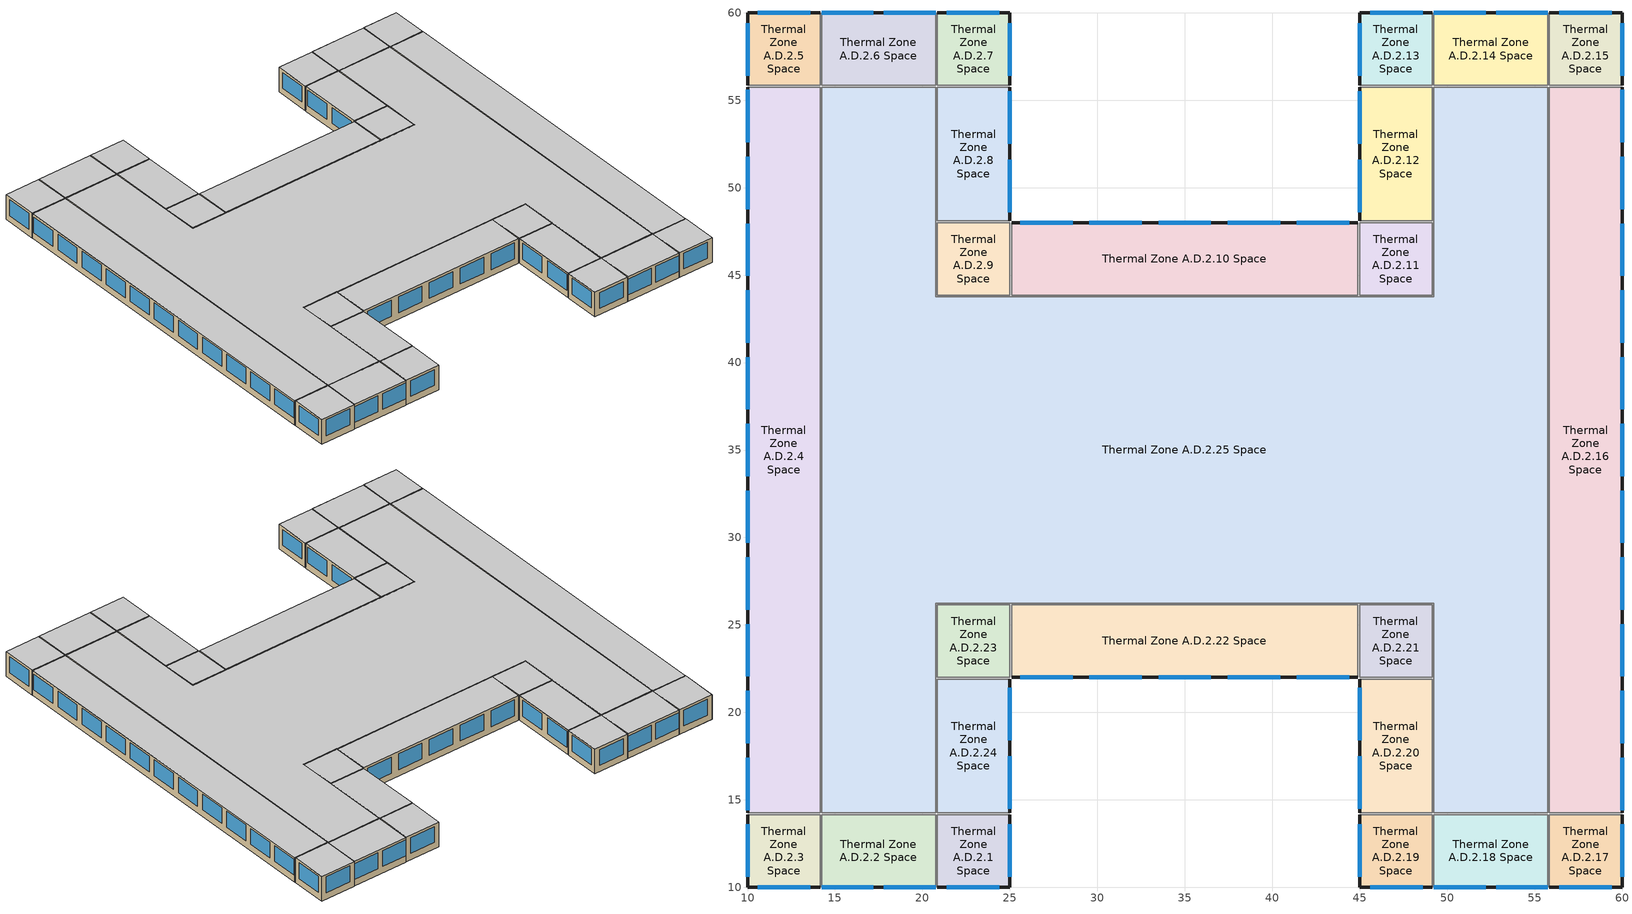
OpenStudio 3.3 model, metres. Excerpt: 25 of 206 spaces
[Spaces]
Thermal Zone A.D.2.19 Space
 floor to (FLOOR-Int_4"LWConcrete): 49.15,14.15 49.15,10 45,10 45,14.15 z12
 wall outside (Wall NonRes MetBldg CZ4 ASHRAE90.1-2016): 45,14.15 45,10 49.15,10 z12:15
 wall to Thermal Zone A.D.2.18 Space (Wall-Int_MtlStudGyp-4" / 100mm): 49.15,10 49.15,14.15 z12:15
 wall to Thermal Zone A.D.2.20 Space (Wall-Int_MtlStudGyp-4" / 100mm): 49.15,14.15 45,14.15 z12:15
 window (VertFen NonRes MetalFixed CZ4 ASHRAE90.1-2016): 45,13.6 45,10.6 / 45.6,10 48.6,10 z12.78:14.7
 ceiling to Ceiling Void Zone A.D.2.19 Space (Ceiling-Acoustic Tile (0.75")): 49.15,10 49.15,14.15 45,14.15 45,10 z15
Thermal Zone A.D.2.1 Space
 floor to (FLOOR-Int_4"LWConcrete): 25,14.15 25,10 20.85,10 20.85,14.15 z12
 wall outside (Wall NonRes MetBldg CZ4 ASHRAE90.1-2016): 20.85,10 25,10 25,14.15 z12:15
 wall to Thermal Zone A.D.2.24 Space (Wall-Int_MtlStudGyp-4" / 100mm): 25,14.15 20.85,14.15 z12:15
 wall to Thermal Zone A.D.2.2 Space (Wall-Int_MtlStudGyp-4" / 100mm): 20.85,14.15 20.85,10 z12:15
 window (VertFen NonRes MetalFixed CZ4 ASHRAE90.1-2016): 21.4,10 24.4,10 / 25,10.6 25,13.6 z12.78:14.7
 ceiling to Ceiling Void Zone A.D.2.1 Space (Ceiling-Acoustic Tile (0.75")): 25,10 25,14.15 20.85,14.15 20.85,10 z15
Thermal Zone A.D.2.20 Space
 floor to (FLOOR-Int_4"LWConcrete): 49.15,21.9 49.15,14.25 45,14.25 45,21.9 z12
 wall outside (Wall NonRes MetBldg CZ4 ASHRAE90.1-2016): 45,21.9 45,14.25 z12:15
 wall to Thermal Zone A.D.2.25 Space (Wall-Int_MtlStudGyp-4" / 100mm): 49.15,14.25 49.15,21.9 z12:15
 wall to Thermal Zone A.D.2.21 Space (Wall-Int_MtlStudGyp-4" / 100mm): 49.15,21.9 45,21.9 z12:15
 window (VertFen NonRes MetalFixed CZ4 ASHRAE90.1-2016): 45,21.4 45,18.4 / 45,17.5 45,14.5 z12.78:14.7
 ceiling to Ceiling Void Zone A.D.2.20 Space (Ceiling-Acoustic Tile (0.75")): 49.15,14.25 49.15,21.9 45,21.9 45,14.25 z15
Thermal Zone A.D.2.2 Space
 floor to (FLOOR-Int_4"LWConcrete): 20.75,14.15 20.75,10 14.25,10 14.25,14.15 z12
 wall outside (Wall NonRes MetBldg CZ4 ASHRAE90.1-2016): 14.25,10 20.75,10 z12:15
 wall to Thermal Zone A.D.2.25 Space (Wall-Int_MtlStudGyp-4" / 100mm): 20.75,14.15 14.25,14.15 z12:15
 wall to Thermal Zone A.D.2.3 Space (Wall-Int_MtlStudGyp-4" / 100mm): 14.25,14.15 14.25,10 z12:15
 window (VertFen NonRes MetalFixed CZ4 ASHRAE90.1-2016): 14.25,10 17.2,10 / 17.8,10 20.75,10 z12.78:14.7
 ceiling to Ceiling Void Zone A.D.2.2 Space (Ceiling-Acoustic Tile (0.75")): 20.75,10 20.75,14.15 14.25,14.15 14.25,10 z15
Thermal Zone A.D.2.24 Space
 floor to (FLOOR-Int_4"LWConcrete): 25,21.9 25,14.25 20.85,14.25 20.85,21.9 z12
 wall outside (Wall NonRes MetBldg CZ4 ASHRAE90.1-2016): 25,14.25 25,21.9 z12:15
 wall to Thermal Zone A.D.2.25 Space (Wall-Int_MtlStudGyp-4" / 100mm): 20.85,21.9 20.85,14.25 z12:15
 wall to Thermal Zone A.D.2.23 Space (Wall-Int_MtlStudGyp-4" / 100mm): 25,21.9 20.85,21.9 z12:15
 window (VertFen NonRes MetalFixed CZ4 ASHRAE90.1-2016): 25,14.5 25,17.5 / 25,18.4 25,21.4 z12.78:14.7
 ceiling to Ceiling Void Zone A.D.2.24 Space (Ceiling-Acoustic Tile (0.75")): 25,14.25 25,21.9 20.85,21.9 20.85,14.25 z15
Thermal Zone A.D.2.16 Space
 floor to (FLOOR-Int_4"LWConcrete): 60,55.75 60,14.25 55.85,14.25 55.85,55.75 z12
 wall outside (Wall NonRes MetBldg CZ4 ASHRAE90.1-2016): 60,14.25 60,55.75 z12:15
 wall to Thermal Zone A.D.2.25 Space (Wall-Int_MtlStudGyp-4" / 100mm): 55.85,55.75 55.85,14.25 z12:15
 wall to Thermal Zone A.D.2.15 Space (Wall-Int_MtlStudGyp-4" / 100mm): 60,55.75 55.85,55.75 z12:15
 wall to Thermal Zone A.D.2.17 Space (Wall-Int_MtlStudGyp-4" / 100mm): 55.85,14.25 60,14.25 z12:15
 window (VertFen NonRes MetalFixed CZ4 ASHRAE90.1-2016): 60,18.23 60,21.23 / 60,14.42 60,17.42 / 60,22.05 60,25.05 / 60,25.87 60,28.87 / 60,29.68 60,32.68 / 60,33.5 60,36.5 / 60,37.32 60,40.32 / 60,41.13 60,44.13 / 60,44.95 60,47.95 / 60,48.77 60,51.77 / 60,52.58 60,55.58 z12.78:14.7
 ceiling to Ceiling Void Zone A.D.2.16 Space (Ceiling-Acoustic Tile (0.75")): 60,14.25 60,55.75 55.85,55.75 55.85,14.25 z15
Thermal Zone A.D.2.4 Space
 floor to (FLOOR-Int_4"LWConcrete): 14.15,55.75 14.15,14.25 10,14.25 10,55.75 z12
 wall outside (Wall NonRes MetBldg CZ4 ASHRAE90.1-2016): 10,55.75 10,14.25 z12:15
 wall to Thermal Zone A.D.2.25 Space (Wall-Int_MtlStudGyp-4" / 100mm): 14.15,14.25 14.15,55.75 z12:15
 wall to Thermal Zone A.D.2.3 Space (Wall-Int_MtlStudGyp-4" / 100mm): 10,14.25 14.15,14.25 z12:15
 wall to Thermal Zone A.D.2.5 Space (Wall-Int_MtlStudGyp-4" / 100mm): 14.15,55.75 10,55.75 z12:15
 window (VertFen NonRes MetalFixed CZ4 ASHRAE90.1-2016): 10,40.32 10,37.32 / 10,55.58 10,52.58 / 10,51.77 10,48.77 / 10,47.95 10,44.95 / 10,44.13 10,41.13 / 10,36.5 10,33.5 / 10,32.68 10,29.68 / 10,28.87 10,25.87 / 10,25.05 10,22.05 / 10,21.23 10,18.23 / 10,17.42 10,14.42 z12.78:14.7
 ceiling to Ceiling Void Zone A.D.2.4 Space (Ceiling-Acoustic Tile (0.75")): 14.15,14.25 14.15,55.75 10,55.75 10,14.25 z15
Thermal Zone A.D.2.14 Space
 floor to (FLOOR-Int_4"LWConcrete): 55.75,60 55.75,55.85 49.25,55.85 49.25,60 z12
 wall outside (Wall NonRes MetBldg CZ4 ASHRAE90.1-2016): 55.75,60 49.25,60 z12:15
 wall to Thermal Zone A.D.2.25 Space (Wall-Int_MtlStudGyp-4" / 100mm): 49.25,55.85 55.75,55.85 z12:15
 wall to Thermal Zone A.D.2.13 Space (Wall-Int_MtlStudGyp-4" / 100mm): 49.25,60 49.25,55.85 z12:15
 wall to Thermal Zone A.D.2.15 Space (Wall-Int_MtlStudGyp-4" / 100mm): 55.75,55.85 55.75,60 z12:15
 window (VertFen NonRes MetalFixed CZ4 ASHRAE90.1-2016): 55.75,60 52.8,60 / 52.2,60 49.25,60 z12.78:14.7
 ceiling to Ceiling Void Zone A.D.2.14 Space (Ceiling-Acoustic Tile (0.75")): 55.75,55.85 55.75,60 49.25,60 49.25,55.85 z15
Thermal Zone A.D.2.13 Space
 floor to (FLOOR-Int_4"LWConcrete): 49.15,60 49.15,55.85 45,55.85 45,60 z12
 wall outside (Wall NonRes MetBldg CZ4 ASHRAE90.1-2016): 49.15,60 45,60 45,55.85 z12:15
 wall to Thermal Zone A.D.2.12 Space (Wall-Int_MtlStudGyp-4" / 100mm): 45,55.85 49.15,55.85 z12:15
 window (VertFen NonRes MetalFixed CZ4 ASHRAE90.1-2016): 48.6,60 45.6,60 / 45,59.4 45,56.4 z12.78:14.7
 ceiling to Ceiling Void Zone A.D.2.13 Space (Ceiling-Acoustic Tile (0.75")): 49.15,55.85 49.15,60 45,60 45,55.85 z15
Thermal Zone A.D.2.3 Space
 floor to (FLOOR-Int_4"LWConcrete): 14.15,14.15 14.15,10 10,10 10,14.15 z12
 wall outside (Wall NonRes MetBldg CZ4 ASHRAE90.1-2016): 10,14.15 10,10 14.15,10 z12:15
 window (VertFen NonRes MetalFixed CZ4 ASHRAE90.1-2016): 10.6,10 13.6,10 / 10,13.6 10,10.6 z12.78:14.7
 ceiling to Ceiling Void Zone A.D.2.3 Space (Ceiling-Acoustic Tile (0.75")): 10,10 14.15,10 14.15,14.15 10,14.15 z15
Thermal Zone A.D.2.5 Space
 floor to (FLOOR-Int_4"LWConcrete): 14.15,60 14.15,55.85 10,55.85 10,60 z12
 wall outside (Wall NonRes MetBldg CZ4 ASHRAE90.1-2016): 14.15,60 10,60 10,55.85 z12:15
 wall to Thermal Zone A.D.2.6 Space (Wall-Int_MtlStudGyp-4" / 100mm): 14.15,55.85 14.15,60 z12:15
 window (VertFen NonRes MetalFixed CZ4 ASHRAE90.1-2016): 13.6,60 10.6,60 / 10,59.4 10,56.4 z12.78:14.7
 ceiling to Ceiling Void Zone A.D.2.5 Space (Ceiling-Acoustic Tile (0.75")): 14.15,55.85 14.15,60 10,60 10,55.85 z15
Thermal Zone A.D.2.6 Space
 floor to (FLOOR-Int_4"LWConcrete): 20.75,60 20.75,55.85 14.25,55.85 14.25,60 z12
 wall outside (Wall NonRes MetBldg CZ4 ASHRAE90.1-2016): 20.75,60 14.25,60 z12:15
 wall to Thermal Zone A.D.2.25 Space (Wall-Int_MtlStudGyp-4" / 100mm): 14.25,55.85 20.75,55.85 z12:15
 wall to Thermal Zone A.D.2.7 Space (Wall-Int_MtlStudGyp-4" / 100mm): 20.75,55.85 20.75,60 z12:15
 window (VertFen NonRes MetalFixed CZ4 ASHRAE90.1-2016): 20.75,60 17.8,60 / 17.2,60 14.25,60 z12.78:14.7
 ceiling to Ceiling Void Zone A.D.2.6 Space (Ceiling-Acoustic Tile (0.75")): 20.75,55.85 20.75,60 14.25,60 14.25,55.85 z15
Thermal Zone A.D.2.9 Space
 floor to (FLOOR-Int_4"LWConcrete): 25,48 25,43.85 20.85,43.85 20.85,48 z12
 wall to Thermal Zone A.D.2.10 Space (Wall-Int_MtlStudGyp-4" / 100mm): 25,43.85 25,48 z12:15
 wall to Thermal Zone A.D.2.25 Space (Wall-Int_MtlStudGyp-4" / 100mm): 20.85,48 20.85,43.85 25,43.85 z12:15
 wall to Thermal Zone A.D.2.8 Space (Wall-Int_MtlStudGyp-4" / 100mm): 25,48 20.85,48 z12:15
 ceiling to Ceiling Void Zone A.D.2.9 Space (Ceiling-Acoustic Tile (0.75")): 25,43.85 25,48 20.85,48 20.85,43.85 z15
Thermal Zone A.D.2.7 Space
 floor to (FLOOR-Int_4"LWConcrete): 25,60 25,55.85 20.85,55.85 20.85,60 z12
 wall outside (Wall NonRes MetBldg CZ4 ASHRAE90.1-2016): 25,55.85 25,60 20.85,60 z12:15
 wall to Thermal Zone A.D.2.8 Space (Wall-Int_MtlStudGyp-4" / 100mm): 20.85,55.85 25,55.85 z12:15
 window (VertFen NonRes MetalFixed CZ4 ASHRAE90.1-2016): 25,56.4 25,59.4 / 24.4,60 21.4,60 z12.78:14.7
 ceiling to Ceiling Void Zone A.D.2.7 Space (Ceiling-Acoustic Tile (0.75")): 25,55.85 25,60 20.85,60 20.85,55.85 z15
Thermal Zone A.D.2.8 Space
 floor to (FLOOR-Int_4"LWConcrete): 25,55.75 25,48.1 20.85,48.1 20.85,55.75 z12
 wall outside (Wall NonRes MetBldg CZ4 ASHRAE90.1-2016): 25,48.1 25,55.75 z12:15
 wall to Thermal Zone A.D.2.25 Space (Wall-Int_MtlStudGyp-4" / 100mm): 20.85,55.75 20.85,48.1 z12:15
 window (VertFen NonRes MetalFixed CZ4 ASHRAE90.1-2016): 25,48.6 25,51.6 / 25,52.5 25,55.5 z12.78:14.7
 ceiling to Ceiling Void Zone A.D.2.8 Space (Ceiling-Acoustic Tile (0.75")): 25,48.1 25,55.75 20.85,55.75 20.85,48.1 z15
Thermal Zone A.D.2.10 Space
 floor to (FLOOR-Int_4"LWConcrete): 44.9,48 44.9,43.85 25.1,43.85 25.1,48 z12
 wall outside (Wall NonRes MetBldg CZ4 ASHRAE90.1-2016): 44.9,48 25.1,48 z12:15
 wall to Thermal Zone A.D.2.25 Space (Wall-Int_MtlStudGyp-4" / 100mm): 25.1,43.85 44.9,43.85 z12:15
 wall to Thermal Zone A.D.2.11 Space (Wall-Int_MtlStudGyp-4" / 100mm): 44.9,43.85 44.9,48 z12:15
 window (VertFen NonRes MetalFixed CZ4 ASHRAE90.1-2016): 44.4,48 41.4,48 / 40.45,48 37.45,48 / 36.5,48 33.5,48 / 32.55,48 29.55,48 / 28.6,48 25.6,48 z12.78:14.7
 ceiling to Ceiling Void Zone A.D.2.10 Space (Ceiling-Acoustic Tile (0.75")): 44.9,43.85 44.9,48 25.1,48 25.1,43.85 z15
Thermal Zone A.D.2.11 Space
 floor to (FLOOR-Int_4"LWConcrete): 49.15,48 49.15,43.85 45,43.85 45,48 z12
 wall to Thermal Zone A.D.2.25 Space (Wall-Int_MtlStudGyp-4" / 100mm): 45,43.85 49.15,43.85 49.15,48 z12:15
 wall to Thermal Zone A.D.2.12 Space (Wall-Int_MtlStudGyp-4" / 100mm): 49.15,48 45,48 z12:15
 ceiling to Ceiling Void Zone A.D.2.11 Space (Ceiling-Acoustic Tile (0.75")): 49.15,43.85 49.15,48 45,48 45,43.85 z15
Thermal Zone A.D.2.12 Space
 floor to (FLOOR-Int_4"LWConcrete): 49.15,55.75 49.15,48.1 45,48.1 45,55.75 z12
 wall outside (Wall NonRes MetBldg CZ4 ASHRAE90.1-2016): 45,55.75 45,48.1 z12:15
 wall to Thermal Zone A.D.2.25 Space (Wall-Int_MtlStudGyp-4" / 100mm): 49.15,48.1 49.15,55.75 z12:15
 window (VertFen NonRes MetalFixed CZ4 ASHRAE90.1-2016): 45,55.5 45,52.5 / 45,51.6 45,48.6 z12.78:14.7
 ceiling to Ceiling Void Zone A.D.2.12 Space (Ceiling-Acoustic Tile (0.75")): 49.15,48.1 49.15,55.75 45,55.75 45,48.1 z15
Thermal Zone A.D.2.18 Space
 floor to (FLOOR-Int_4"LWConcrete): 55.75,14.15 55.75,10 49.25,10 49.25,14.15 z12
 wall outside (Wall NonRes MetBldg CZ4 ASHRAE90.1-2016): 49.25,10 55.75,10 z12:15
 wall to Thermal Zone A.D.2.25 Space (Wall-Int_MtlStudGyp-4" / 100mm): 55.75,14.15 49.25,14.15 z12:15
 wall to Thermal Zone A.D.2.17 Space (Wall-Int_MtlStudGyp-4" / 100mm): 55.75,10 55.75,14.15 z12:15
 window (VertFen NonRes MetalFixed CZ4 ASHRAE90.1-2016): 49.25,10 52.2,10 / 52.8,10 55.75,10 z12.78:14.7
 ceiling to Ceiling Void Zone A.D.2.18 Space (Ceiling-Acoustic Tile (0.75")): 55.75,10 55.75,14.15 49.25,14.15 49.25,10 z15
Thermal Zone A.D.2.15 Space
 floor to (FLOOR-Int_4"LWConcrete): 60,60 60,55.85 55.85,55.85 55.85,60 z12
 wall outside (Wall NonRes MetBldg CZ4 ASHRAE90.1-2016): 60,55.85 60,60 55.85,60 z12:15
 window (VertFen NonRes MetalFixed CZ4 ASHRAE90.1-2016): 60,56.4 60,59.4 / 59.4,60 56.4,60 z12.78:14.7
 ceiling to Ceiling Void Zone A.D.2.15 Space (Ceiling-Acoustic Tile (0.75")): 60,55.85 60,60 55.85,60 55.85,55.85 z15
Thermal Zone A.D.2.17 Space
 floor to (FLOOR-Int_4"LWConcrete): 60,14.15 60,10 55.85,10 55.85,14.15 z12
 wall outside (Wall NonRes MetBldg CZ4 ASHRAE90.1-2016): 55.85,10 60,10 60,14.15 z12:15
 window (VertFen NonRes MetalFixed CZ4 ASHRAE90.1-2016): 56.4,10 59.4,10 / 60,10.6 60,13.6 z12.78:14.7
 ceiling to Ceiling Void Zone A.D.2.17 Space (Ceiling-Acoustic Tile (0.75")): 60,10 60,14.15 55.85,14.15 55.85,10 z15
Thermal Zone A.D.2.21 Space
 floor to (FLOOR-Int_4"LWConcrete): 49.15,26.15 49.15,22 45,22 45,26.15 z12
 wall to Thermal Zone A.D.2.25 Space (Wall-Int_MtlStudGyp-4" / 100mm): 49.15,22 49.15,26.15 45,26.15 z12:15
 wall to Thermal Zone A.D.2.22 Space (Wall-Int_MtlStudGyp-4" / 100mm): 45,26.15 45,22 z12:15
 ceiling to Ceiling Void Zone A.D.2.21 Space (Ceiling-Acoustic Tile (0.75")): 49.15,22 49.15,26.15 45,26.15 45,22 z15
Thermal Zone A.D.2.22 Space
 floor to (FLOOR-Int_4"LWConcrete): 44.9,26.15 44.9,22 25.1,22 25.1,26.15 z12
 wall outside (Wall NonRes MetBldg CZ4 ASHRAE90.1-2016): 25.1,22 44.9,22 z12:15
 wall to Thermal Zone A.D.2.25 Space (Wall-Int_MtlStudGyp-4" / 100mm): 44.9,26.15 25.1,26.15 z12:15
 wall to Thermal Zone A.D.2.23 Space (Wall-Int_MtlStudGyp-4" / 100mm): 25.1,26.15 25.1,22 z12:15
 window (VertFen NonRes MetalFixed CZ4 ASHRAE90.1-2016): 25.6,22 28.6,22 / 29.55,22 32.55,22 / 33.5,22 36.5,22 / 37.45,22 40.45,22 / 41.4,22 44.4,22 z12.78:14.7
 ceiling to Ceiling Void Zone A.D.2.22 Space (Ceiling-Acoustic Tile (0.75")): 44.9,22 44.9,26.15 25.1,26.15 25.1,22 z15
Thermal Zone A.D.2.23 Space
 floor to (FLOOR-Int_4"LWConcrete): 25,26.15 25,22 20.85,22 20.85,26.15 z12
 wall to Thermal Zone A.D.2.25 Space (Wall-Int_MtlStudGyp-4" / 100mm): 25,26.15 20.85,26.15 20.85,22 z12:15
 ceiling to Ceiling Void Zone A.D.2.23 Space (Ceiling-Acoustic Tile (0.75")): 25,22 25,26.15 20.85,26.15 20.85,22 z15
Thermal Zone A.D.2.25 Space
 floor to (FLOOR-Int_4"LWConcrete): 55.75,55.75 55.75,14.25 49.25,14.25 49.25,26.25 20.75,26.25 20.75,14.25 14.25,14.25 14.25,55.75 20.75,55.75 20.75,43.75 49.25,43.75 49.25,55.75 z12
 wall adiabatic (Wall-Int_MtlStudGyp-4" / 100mm): 45,43.75 44.9,43.75 / 25.1,43.75 25,43.75 / 20.85,43.75 20.75,43.75 20.75,48.1 / 49.25,48.1 49.25,48 / 49.25,43.85 49.25,43.75 49.15,43.75 / 25,26.25 25.1,26.25 / 44.9,26.25 45,26.25 / 49.15,26.25 49.25,26.25 49.25,21.9 / 20.75,21.9 20.75,22 / 20.75,26.15 20.75,26.25 20.85,26.25 z12:15
 ceiling to Ceiling Void Zone A.D.2.25 Space (Ceiling-Acoustic Tile (0.75")): 55.75,14.25 55.75,55.75 49.25,55.75 49.25,43.75 20.75,43.75 20.75,55.75 14.25,55.75 14.25,14.25 20.75,14.25 20.75,26.25 49.25,26.25 49.25,14.25 z15
[Building]
Building (A): North Axis {deg}=0
[Site]
Site 1
[ClimateZones]
Climate Zone Institution Name 1=ASHRAE; Climate Zone Document Name 1=ANSI/ASHRAE Standard 169; Climate Zone Document Year 1=2006; Climate Zone Institution Name 2=CEC; Climate Zone Document Name 2=California Climate Zone Descriptions; Climate Zone Document Year 2=1995
[Construction]
Ceiling-Acoustic Tile (0.75"): INT-FINISH_AcousticTile [.75 in][1.905 cm]
VertFen NonRes MetalFixed CZ4 ASHRAE90.1-2016: Glazing NonRes MetalFixed CZ4 ASHRAE90.1-2016 [.236 in][.6 cm]
Wall NonRes MetBldg CZ4 ASHRAE90.1-2016: F08 Metal surface [.059 in][.15 cm], COMNET-Framing/Insulation-Wall Metal Framing w/ R-0 [3 in][7.62 cm], Continuous insulation R-15.8 [.95 in][2.413 cm], Gypsum or plaster board [.5 in][1.27 cm]
Wall-Int_MtlStudGyp-4" / 100mm: INT-FINISH_GypsumBoard [.5 in][1.27 cm], FRAME-INSUL_MetalStudsBattInsulation [3 in][7.62 cm], INT-FINISH_GypsumBoard [.5 in][1.27 cm]
FLOOR-Int_4"LWConcrete: CONCRT_Concrete_LW [4 in][10.16 cm]
[Material]
Name | Roughness | Thickness {m} | Conductivity {W/m-K} | Density {kg/m3} | Specific Heat {J/kg-K} | Thermal Absorptance | Solar Absorptance | Visible Absorptance
INT-FINISH_AcousticTile [.75 in][1.905 cm] | Smooth | 0.01905 | 0.06 | 368.424 | 585.76 | 0.9 | 0.7 | 0.7
F08 Metal surface [.059 in][.15 cm] | Smooth | 0.0014986 | 45.2803 | 7824.05 | 502.08 | 0.9 | 0.7 | 0.7
Gypsum or plaster board [.5 in][1.27 cm] | MediumSmooth | 0.0127 | 0.579796 | 799.961 | 1087.84 | 0.9 | 0.7 | 0.7
INT-FINISH_GypsumBoard [.5 in][1.27 cm] | MediumSmooth | 0.0127 | 0.155736 | 799.962 | 836.8 | 0.9 | 0.7 | 0.7
FRAME-INSUL_MetalStudsBattInsulation [3 in][7.62 cm] | MediumSmooth | 0.0762 | 0.0966327 | 600.051 | 920.48 | 0.5 | 0.3 | 0.3
CONCRT_Concrete_LW [4 in][10.16 cm] | Rough | 0.1016 | 0.529316 | 1280.03 | 836.8 | 0.8 | 0.65 | 0.65
[Material:NoMass] Roughness=MediumRough; Thermal Absorptance=0.9; Solar Absorptance=0.7; Visible Absorptance=0.7
Name | Thermal Resistance {m2-K/W}
COMNET-Framing/Insulation-Wall Metal Framing w/ R-0 [3 in][7.62 cm] | 0.107427
Continuous insulation R-15.8 [.95 in][2.413 cm] | 2.64341
[WindowMaterial:SimpleGlazingSystem]
Glazing NonRes MetalFixed CZ4 ASHRAE90.1-2016 [.236 in][.6 cm]: U-Factor {W/m2-K}=2.15774; Solar Heat Gain Coefficient=0.36; Visible Transmittance=0.396
[ThermalZone] Multiplier=1; Ceiling Height {m}=3; Use Ideal Air Loads=No
Name | Volume {m3} | Thermostat
Thermal Zone A.D.2.19 | 51.6476 | Bldg-Office Dual setpoint 2
Thermal Zone A.D.2.1 | 51.6476 | Bldg-Office Dual setpoint 3
Thermal Zone A.D.2.20 | 95.1943 | Bldg-Office Dual setpoint 5
Thermal Zone A.D.2.2 | 80.8894 | Bldg-Office Dual setpoint 8
Thermal Zone A.D.2.24 | 95.1942 | Bldg-Office Dual setpoint 9
Thermal Zone A.D.2.16 | 516.556 | Bldg-Office Dual setpoint 11
Thermal Zone A.D.2.4 | 516.556 | Bldg-Office Dual setpoint 13
Thermal Zone A.D.2.14 | 80.8895 | Bldg-Office Dual setpoint 34
Thermal Zone A.D.2.13 | 51.6476 | Bldg-Office Dual setpoint 36
Thermal Zone A.D.2.3 | 51.6476 | Bldg-Office Dual setpoint 44
Thermal Zone A.D.2.5 | 51.64758 | Bldg-Office Dual setpoint 46
Thermal Zone A.D.2.6 | 80.8895 | Bldg-Office Dual setpoint 47
Thermal Zone A.D.2.9 | 51.64758 | Bldg-Office Dual setpoint 48
Thermal Zone A.D.2.7 | 51.6476 | Bldg-Office Dual setpoint 49
Thermal Zone A.D.2.8 | 95.1942 | Bldg-Office Dual setpoint 50
Thermal Zone A.D.2.10 | 246.423 | Bldg-Office Dual setpoint 51
Thermal Zone A.D.2.11 | 51.64758 | Bldg-Office Dual setpoint 52
Thermal Zone A.D.2.12 | 95.1943 | Bldg-Office Dual setpoint 53
Thermal Zone A.D.2.18 | 80.8894 | Bldg-Office Dual setpoint 54
Thermal Zone A.D.2.15 | 51.6476 | Bldg-Office Dual setpoint 55
Thermal Zone A.D.2.17 | 51.6476 | Bldg-Office Dual setpoint 56
Thermal Zone A.D.2.21 | 51.6476 | Bldg-Office Dual setpoint 57
Thermal Zone A.D.2.22 | 246.423 | Bldg-Office Dual setpoint 58
Thermal Zone A.D.2.23 | 51.6476 | Bldg-Office Dual setpoint 60
Thermal Zone A.D.2.25 | 3114.24 | Bldg-Office Dual setpoint 62
[Space] Space Type=Zone Group (Office)-2; Part of Total Floor Area=Yes
Name | Thermal Zone | Design Specification Outdoor Air Object
Thermal Zone A.D.2.19 Space | Thermal Zone A.D.2.19 | Office Buildings-Office space ASHRAE62.1-2016 43
Thermal Zone A.D.2.1 Space | Thermal Zone A.D.2.1 | Office Buildings-Office space ASHRAE62.1-2016 25
Thermal Zone A.D.2.20 Space | Thermal Zone A.D.2.20 | Office Buildings-Office space ASHRAE62.1-2016 44
Thermal Zone A.D.2.2 Space | Thermal Zone A.D.2.2 | Office Buildings-Office space ASHRAE62.1-2016 26
Thermal Zone A.D.2.24 Space | Thermal Zone A.D.2.24 | Office Buildings-Office space ASHRAE62.1-2016 48
Thermal Zone A.D.2.16 Space | Thermal Zone A.D.2.16 | Office Buildings-Office space ASHRAE62.1-2016 40
Thermal Zone A.D.2.4 Space | Thermal Zone A.D.2.4 | Office Buildings-Office space ASHRAE62.1-2016 28
Thermal Zone A.D.2.14 Space | Thermal Zone A.D.2.14 | Office Buildings-Office space ASHRAE62.1-2016 38
Thermal Zone A.D.2.13 Space | Thermal Zone A.D.2.13 | Office Buildings-Office space ASHRAE62.1-2016 37
Thermal Zone A.D.2.3 Space | Thermal Zone A.D.2.3 | Office Buildings-Office space ASHRAE62.1-2016 27
Thermal Zone A.D.2.5 Space | Thermal Zone A.D.2.5 | Office Buildings-Office space ASHRAE62.1-2016 29
Thermal Zone A.D.2.6 Space | Thermal Zone A.D.2.6 | Office Buildings-Office space ASHRAE62.1-2016 30
Thermal Zone A.D.2.9 Space | Thermal Zone A.D.2.9 | Office Buildings-Office space ASHRAE62.1-2016 33
Thermal Zone A.D.2.7 Space | Thermal Zone A.D.2.7 | Office Buildings-Office space ASHRAE62.1-2016 31
Thermal Zone A.D.2.8 Space | Thermal Zone A.D.2.8 | Office Buildings-Office space ASHRAE62.1-2016 32
Thermal Zone A.D.2.10 Space | Thermal Zone A.D.2.10 | Office Buildings-Office space ASHRAE62.1-2016 34
Thermal Zone A.D.2.11 Space | Thermal Zone A.D.2.11 | Office Buildings-Office space ASHRAE62.1-2016 35
Thermal Zone A.D.2.12 Space | Thermal Zone A.D.2.12 | Office Buildings-Office space ASHRAE62.1-2016 36
Thermal Zone A.D.2.18 Space | Thermal Zone A.D.2.18 | Office Buildings-Office space ASHRAE62.1-2016 42
Thermal Zone A.D.2.15 Space | Thermal Zone A.D.2.15 | Office Buildings-Office space ASHRAE62.1-2016 39
Thermal Zone A.D.2.17 Space | Thermal Zone A.D.2.17 | Office Buildings-Office space ASHRAE62.1-2016 41
Thermal Zone A.D.2.21 Space | Thermal Zone A.D.2.21 | Office Buildings-Office space ASHRAE62.1-2016 45
Thermal Zone A.D.2.22 Space | Thermal Zone A.D.2.22 | Office Buildings-Office space ASHRAE62.1-2016 46
Thermal Zone A.D.2.23 Space | Thermal Zone A.D.2.23 | Office Buildings-Office space ASHRAE62.1-2016 47
Thermal Zone A.D.2.25 Space | Thermal Zone A.D.2.25 | Office Buildings-Office space ASHRAE62.1-2016 49
[ThermostatSetpoint:DualSetpoint] Heating Setpoint Temperature Schedule=COMNET C-5 Office-HtgSetPt Sched; Cooling Setpoint Temperature Schedule=COMNET C-5 Office-ClgSetPt Sched; Temperature Difference Between Cutout And Setpoint {deltaC}=0
Bldg-Office Dual setpoint 2; Bldg-Office Dual setpoint 3; Bldg-Office Dual setpoint 5; Bldg-Office Dual setpoint 8; Bldg-Office Dual setpoint 9; Bldg-Office Dual setpoint 11; Bldg-Office Dual setpoint 13; Bldg-Office Dual setpoint 34; Bldg-Office Dual setpoint 36; Bldg-Office Dual setpoint 44; Bldg-Office Dual setpoint 46; Bldg-Office Dual setpoint 47; Bldg-Office Dual setpoint 48; Bldg-Office Dual setpoint 49; Bldg-Office Dual setpoint 50; Bldg-Office Dual setpoint 51; Bldg-Office Dual setpoint 52; Bldg-Office Dual setpoint 53; Bldg-Office Dual setpoint 54; Bldg-Office Dual setpoint 55; Bldg-Office Dual setpoint 56; Bldg-Office Dual setpoint 57; Bldg-Office Dual setpoint 58; Bldg-Office Dual setpoint 60; Bldg-Office Dual setpoint 62
[Lights:Definition]
Zone Group (Office)-2|Bldg-Office Lights ASHRAE90.1-2016 Definition: Design Level Calculation Method=Watts/Area; Watts per Space Floor Area {W/m2}=10.7639; Fraction Radiant=0; Fraction Visible=0; Return Air Fraction=0; Return Air Fraction Calculated from Plenum Temperature=No; Return Air Fraction Function of Plenum Temperature Coefficient 1=0; Return Air Fraction Function of Plenum Temperature Coefficient 2 {1/K}=0
[Lights]
Zone Group (Office)-2|Bldg-Office Lights ASHRAE90.1-2016: Lights Definition=Zone Group (Office)-2|Bldg-Office Lights ASHRAE90.1-2016 Definition; Space or SpaceType=Zone Group (Office)-2; Schedule=COMNET C-5 Office-Lights Sched; Fraction Replaceable=0
[SpaceType]
Zone Group (Office)-2
[People:Definition]
Zone Group (Office)-2|Bldg-Office Occupancy ASHRAE90.1-2016 Definition: Number of People Calculation Method=Area/Person; Space Floor Area per Person {m2/person}=18.5806; Fraction Radiant=0.3; Sensible Heat Fraction=0.555556; Carbon Dioxide Generation Rate {m3/s-W}=3.82e-08; Enable ASHRAE 55 Comfort Warnings=No; Mean Radiant Temperature Calculation Type=ZoneAveraged
[People]
Zone Group (Office)-2|Bldg-Office Occupancy ASHRAE90.1-2016: People Definition=Zone Group (Office)-2|Bldg-Office Occupancy ASHRAE90.1-2016 Definition; Space or SpaceType=Zone Group (Office)-2; Number of People Schedule=COMNET C-5 Office-Occupancy Sched; Activity Level Schedule=Office ActivityLevel Schedule Name; Multiplier=1
[ElectricEquipment:Definition]
Zone Group (Office)-2|Bldg-Office Receptacle ASHRAE90.1-2016 Definition: Design Level Calculation Method=Watts/Area; Watts per Space Floor Area {W/m2}=8.07293; Fraction Latent=0; Fraction Radiant=0; Fraction Lost=0
[ElectricEquipment]
Zone Group (Office)-2|Bldg-Office Receptacle ASHRAE90.1-2016: Electric Equipment Definition=Zone Group (Office)-2|Bldg-Office Receptacle ASHRAE90.1-2016 Definition; Space or SpaceType=Zone Group (Office)-2; Schedule=COMNET C-5 Office-Receptacle Sched
[SpaceInfiltration:DesignFlowRate]
ZoneGroup(Office)-2|Bldg-OfficeInfiltrationASHRAE90.1-2016: Space or SpaceType=Zone Group (Office)-2; Schedule=COMNET C-5 Office-Infiltration Sched; Design Flow Rate Calculation Method=Flow/Area; Flow per Space Floor Area {m3/s-m2}=0.0004572; Constant Term Coefficient=1; Temperature Term Coefficient=0; Velocity Term Coefficient=0; Velocity Squared Term Coefficient=0
[DesignSpecification:OutdoorAir] Outdoor Air Method=Sum; Outdoor Air Flow per Person {m3/s-person}=0.00235974; Outdoor Air Flow per Floor Area {m3/s-m2}=0.0003048; Outdoor Air Flow Rate {m3/s}=0
Office Buildings-Office space ASHRAE62.1-2016 25; Office Buildings-Office space ASHRAE62.1-2016 26; Office Buildings-Office space ASHRAE62.1-2016 27; Office Buildings-Office space ASHRAE62.1-2016 28; Office Buildings-Office space ASHRAE62.1-2016 29; Office Buildings-Office space ASHRAE62.1-2016 30; Office Buildings-Office space ASHRAE62.1-2016 31; Office Buildings-Office space ASHRAE62.1-2016 32; Office Buildings-Office space ASHRAE62.1-2016 33; Office Buildings-Office space ASHRAE62.1-2016 34; Office Buildings-Office space ASHRAE62.1-2016 35; Office Buildings-Office space ASHRAE62.1-2016 36; Office Buildings-Office space ASHRAE62.1-2016 37; Office Buildings-Office space ASHRAE62.1-2016 38; Office Buildings-Office space ASHRAE62.1-2016 39; Office Buildings-Office space ASHRAE62.1-2016 40; Office Buildings-Office space ASHRAE62.1-2016 41; Office Buildings-Office space ASHRAE62.1-2016 42; Office Buildings-Office space ASHRAE62.1-2016 43; Office Buildings-Office space ASHRAE62.1-2016 44; Office Buildings-Office space ASHRAE62.1-2016 45; Office Buildings-Office space ASHRAE62.1-2016 46; Office Buildings-Office space ASHRAE62.1-2016 47; Office Buildings-Office space ASHRAE62.1-2016 48; Office Buildings-Office space ASHRAE62.1-2016 49
[Schedule:Year]
COMNET C-5 Office-HtgSetPt Sched: 12, 31, COMNET C-5 Office-HtgSetPt Week
COMNET C-5 Office-ClgSetPt Sched: 12, 31, COMNET C-5 Office-ClgSetPt Week
COMNET C-5 Office-Occupancy Sched: 12, 31, COMNET C-5 Office-Occupancy Week
Office ActivityLevel Schedule Name: 12, 31, Office ActivityLevel Week
COMNET C-5 Office-Lights Sched: 12, 31, COMNET C-5 Office-Lights Week
COMNET C-5 Office-Receptacle Sched: 12, 31, COMNET C-5 Office-Receptacle Week
COMNET C-5 Office-Infiltration Sched: 12, 31, COMNET C-5 Office-Infiltration Week
[Schedule:Week]
COMNET C-5 Office-HtgSetPt Week: COMNET C-5 Office-HtgSetPt Sun, COMNET C-5 Office-HtgSetPt WD, COMNET C-5 Office-HtgSetPt WD, COMNET C-5 Office-HtgSetPt WD, COMNET C-5 Office-HtgSetPt WD, COMNET C-5 Office-HtgSetPt WD, COMNET C-5 Office-HtgSetPt Sat, COMNET C-5 Office-HtgSetPt Sun, COMNET C-5 Office-HtgSetPt Sun, COMNET C-5 Office-HtgSetPt WD, COMNET C-5 Office-HtgSetPt Sun, COMNET C-5 Office-HtgSetPt Sun
COMNET C-5 Office-ClgSetPt Week: COMNET C-5 Office-ClgSetPt Sun, COMNET C-5 Office-ClgSetPt WD, COMNET C-5 Office-ClgSetPt WD, COMNET C-5 Office-ClgSetPt WD, COMNET C-5 Office-ClgSetPt WD, COMNET C-5 Office-ClgSetPt WD, COMNET C-5 Office-ClgSetPt Sat, COMNET C-5 Office-ClgSetPt Sun, COMNET C-5 Office-ClgSetPt WD, COMNET C-5 Office-ClgSetPt Sun, COMNET C-5 Office-ClgSetPt Sun, COMNET C-5 Office-ClgSetPt Sun
COMNET C-5 Office-Infiltration Week: COMNET C-5 Office-Infiltration Sun, COMNET C-5 Office-Infiltration WD, COMNET C-5 Office-Infiltration WD, COMNET C-5 Office-Infiltration WD, COMNET C-5 Office-Infiltration WD, COMNET C-5 Office-Infiltration WD, COMNET C-5 Office-Infiltration Sat, COMNET C-5 Office-Infiltration Sun, COMNET C-5 Office-Infiltration WD, COMNET C-5 Office-Infiltration Sun, COMNET C-5 Office-Infiltration Sun, COMNET C-5 Office-Infiltration Sun
COMNET C-5 Office-Occupancy Week: COMNET C-5 Office-Occupancy Sun, COMNET C-5 Office-Occupancy WD, COMNET C-5 Office-Occupancy WD, COMNET C-5 Office-Occupancy WD, COMNET C-5 Office-Occupancy WD, COMNET C-5 Office-Occupancy WD, COMNET C-5 Office-Occupancy Sat, COMNET C-5 Office-Occupancy Sun, COMNET C-5 Office-Occupancy WD, COMNET C-5 Office-Occupancy Sun, COMNET C-5 Office-Occupancy Sun, COMNET C-5 Office-Occupancy Sun
Office ActivityLevel Week: Office ActivityLevel Sun, Office ActivityLevel WD, Office ActivityLevel WD, Office ActivityLevel WD, Office ActivityLevel WD, Office ActivityLevel WD, Office ActivityLevel Sat, Office ActivityLevel Sun, Office ActivityLevel WD, Office ActivityLevel Sun, Office ActivityLevel Sun, Office ActivityLevel Sun
COMNET C-5 Office-Lights Week: COMNET C-5 Office-Lights Sun, COMNET C-5 Office-Lights WD, COMNET C-5 Office-Lights WD, COMNET C-5 Office-Lights WD, COMNET C-5 Office-Lights WD, COMNET C-5 Office-Lights WD, COMNET C-5 Office-Lights Sat, COMNET C-5 Office-Lights Sun, COMNET C-5 Office-Lights WD, COMNET C-5 Office-Lights Sun, COMNET C-5 Office-Lights Sun, COMNET C-5 Office-Lights Sun
COMNET C-5 Office-Receptacle Week: COMNET C-5 Office-Receptacle Sun, COMNET C-5 Office-Receptacle WD, COMNET C-5 Office-Receptacle WD, COMNET C-5 Office-Receptacle WD, COMNET C-5 Office-Receptacle WD, COMNET C-5 Office-Receptacle WD, COMNET C-5 Office-Receptacle Sat, COMNET C-5 Office-Receptacle Sun, COMNET C-5 Office-Receptacle WD, COMNET C-5 Office-Receptacle Sun, COMNET C-5 Office-Receptacle Sun, COMNET C-5 Office-Receptacle Sun
[Schedule:Day]
COMNET C-5 Office-HtgSetPt Sun: 24, 0, 15.5556
COMNET C-5 Office-HtgSetPt WD: 5, 0, 15.5556, 6, 0, 17.7778, 7, 0, 19.4444, 22, 0, 21.1111, 24, 0, 15.5556
COMNET C-5 Office-HtgSetPt Sat: 5, 0, 15.5556, 6, 0, 17.7778, 7, 0, 19.4444, 17, 0, 21.1111, 24, 0, 15.5556
COMNET C-5 Office-ClgSetPt Sun: 24, 0, 26.6667
COMNET C-5 Office-ClgSetPt WD: 5, 0, 26.6667, 6, 0, 25.5556, 7, 0, 25, 22, 0, 23.8889, 24, 0, 26.6667
COMNET C-5 Office-ClgSetPt Sat: 5, 0, 26.6667, 6, 0, 25.5556, 7, 0, 25, 17, 0, 23.8889, 24, 0, 26.6667
COMNET C-5 Office-Infiltration Sun: 24, 0, 1
COMNET C-5 Office-Infiltration WD: 6, 0, 1, 22, 0, 0.25, 24, 0, 1
COMNET C-5 Office-Infiltration Sat: 6, 0, 1, 18, 0, 0.25, 24, 0, 1
COMNET C-5 Office-Occupancy Sat: 6, 0, 0, 8, 0, 0.1, 13, 0, 0.3, 17, 0, 0.1, 19, 0, 0.05, 24, 0, 0
COMNET C-5 Office-Occupancy Sun: 6, 0, 0, 18, 0, 0.05, 24, 0, 0
COMNET C-5 Office-Occupancy WD: 6, 0, 0, 7, 0, 0.1, 8, 0, 0.2, 13, 0, 0.5, 17, 0, 0.95, 18, 0, 0.3, 22, 0, 0.1, 24, 0, 0.05
Office ActivityLevel Sun; Office ActivityLevel WD; Office ActivityLevel Sat: 24, 0, 120
COMNET C-5 Office-Lights Sun: 24, 0, 0.05
COMNET C-5 Office-Lights WD: 5, 0, 0.05, 7, 0, 0.1, 8, 0, 0.3, 17, 0, 0.9, 18, 0, 0.5, 20, 0, 0.3, 22, 0, 0.2, 23, 0, 0.1, 24, 0, 0.05
COMNET C-5 Office-Lights Sat: 6, 0, 0.05, 8, 0, 0.1, 13, 0, 0.3, 17, 0, 0.15, 24, 0, 0.05
COMNET C-5 Office-Receptacle Sun: 24, 0, 0.3
COMNET C-5 Office-Receptacle WD: 8, 0, 0.4, 13, 0, 0.8, 17, 0, 0.9, 18, 0, 0.5, 24, 0, 0.4
COMNET C-5 Office-Receptacle Sat: 6, 0, 0.3, 8, 0, 0.4, 13, 0, 0.5, 17, 0, 0.35, 24, 0, 0.3
